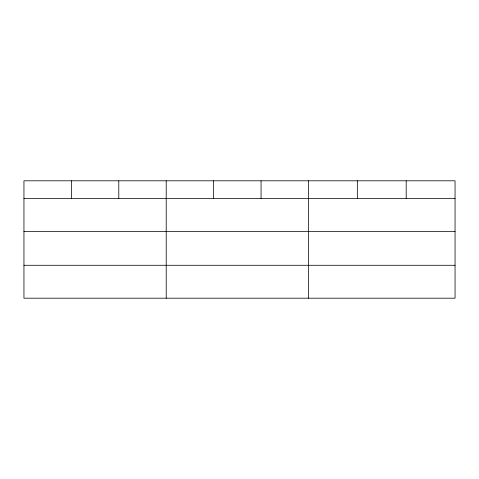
<?xml version="1.0" encoding="UTF-8"?>
<svg xmlns="http://www.w3.org/2000/svg" width="479" height="479" viewBox="0 0 479 479"><rect width="100%" height="100%" fill="white"/><g stroke="black" fill="none" stroke-linecap="round" stroke-linejoin="round"><path stroke-width="0.72" d="M455.05 231.369L455.05 180.805L23.95 180.805L23.95 298.195L455.05 298.195L455.05 231.369L23.95 231.369M23.95 198.456L455.05 198.456M23.95 265.282L455.05 265.282M406.192 180.805L406.192 198.456M357.334 180.805L357.334 198.456M308.476 180.805L308.476 298.195M261.055 180.805L261.055 198.456M213.634 180.805L213.634 198.456M166.213 180.805L166.213 298.195M118.792 180.805L118.792 198.456M71.371 180.805L71.371 198.456"/></g></svg>
